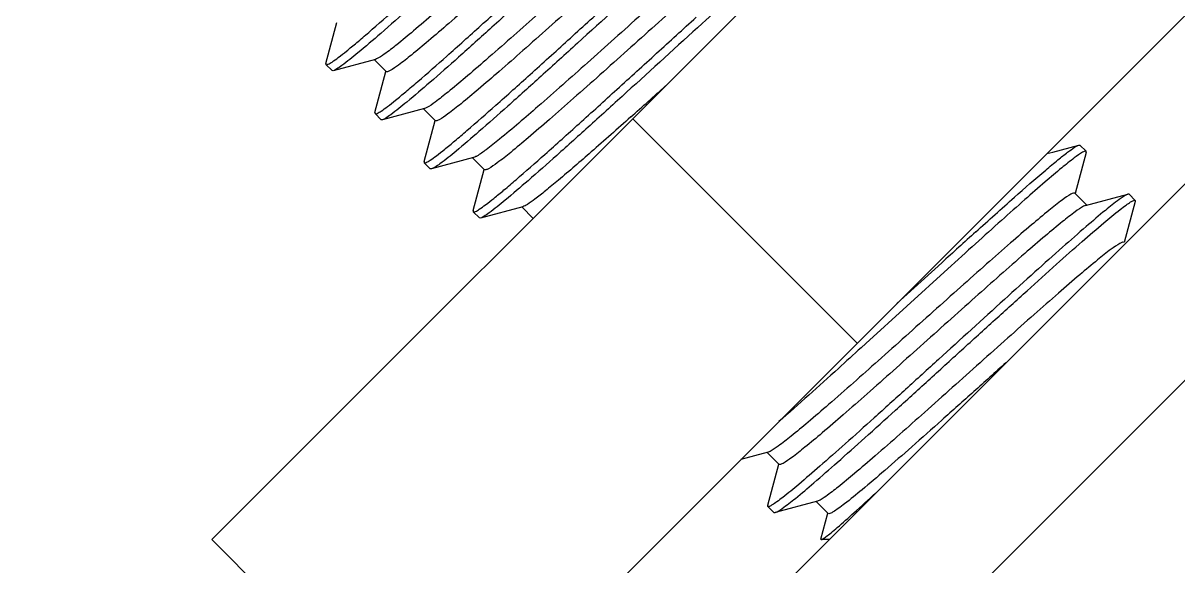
# Model space of a CAD drawing. Extents: x 4995099 to 5303443, y 4627657 to 4889583.
# Drawn here: x 5072883 to 5073180.5, y 4740575.5 to 4740715.4 of the extents above; entities that cross this region are included whole.
import ezdxf

# ---------------------------------------------------------------- set-up
doc = ezdxf.new("R2010")
doc.units = 0
doc.header["$LTSCALE"] = 1000
doc.header["$MEASUREMENT"] = 0
doc.layers.get('0').update_dxf_attribs({"color": 4, "linetype": 'CONTINUOUS'})

msp = doc.modelspace()

# ---------------------------------------------------------------- linework, layer by layer
for p, q in [((5073342.13, 4740992.76), (5072931.68, 4740582.31)), ((5072989.5, 4740524.49), (5073350.95, 4740885.94)), ((5070042.58, 4737534.2), (5073264.16, 4740755.78)), ((5070067.88, 4737508.9), (5073289.46, 4740730.48)), ((5072961.05, 4740705.01), (5072963.86, 4740715.57)), ((5072973.82, 4740706.02), (5072962.95, 4740703.11)), ((5072976.62, 4740702.89), (5072973.55, 4740705.95)), ((5072974.12, 4740706.14), (5072973.82, 4740706.02)), ((5072961.05, 4740705.01), (5072961.07, 4740704.71)), ((5072962.65, 4740703.13), (5072961.07, 4740704.71)), ((5072962.95, 4740703.11), (5072962.65, 4740703.13)), ((5072973.7, 4740692.36), (5072976.51, 4740702.92)), ((5072973.7, 4740692.36), (5072973.72, 4740692.06)), ((5072975.29, 4740690.48), (5072973.72, 4740692.06)), ((5072986.47, 4740693.38), (5072975.6, 4740690.46)), ((5072989.27, 4740690.24), (5072986.2, 4740693.3)), ((5072975.6, 4740690.46), (5072975.29, 4740690.48)), ((5072986.34, 4740679.71), (5072989.16, 4740690.27)), ((5073097.92, 4740632.91), (5073040.1, 4740690.73)), ((5073146.76, 4740681.75), (5073148.31, 4740682.16)), ((5073148.31, 4740682.16), (5073155.02, 4740683.95)), ((5073156.92, 4740682.04), (5073154.09, 4740671.51)), ((5073155.02, 4740683.95), (5073155.32, 4740683.93)), ((5073156.9, 4740682.35), (5073155.32, 4740683.93)), ((5073156.92, 4740682.04), (5073156.9, 4740682.35)), ((5072986.34, 4740679.71), (5072986.37, 4740679.41)), ((5072987.94, 4740677.83), (5072986.37, 4740679.41)), ((5072999.11, 4740680.73), (5072988.25, 4740677.81)), ((5073001.92, 4740677.59), (5072998.85, 4740680.66)), ((5072988.25, 4740677.81), (5072987.94, 4740677.83)), ((5072998.99, 4740667.06), (5073001.8, 4740677.62)), ((5073153.98, 4740671.54), (5073157.04, 4740668.47)), ((5073156.78, 4740668.4), (5073167.67, 4740671.3)), ((5073167.67, 4740671.3), (5073167.47, 4740671.23)), ((5073167.97, 4740671.28), (5073167.67, 4740671.3)), ((5073169.55, 4740669.7), (5073167.97, 4740671.28)), ((5073011.76, 4740668.08), (5073000.9, 4740665.16)), ((5073014.44, 4740665.07), (5073011.5, 4740668.01)), ((5073169.57, 4740669.4), (5073166.74, 4740658.86)), ((5073169.55, 4740669.7), (5073169.57, 4740669.4)), ((5072998.99, 4740667.06), (5072999.02, 4740666.76)), ((5073000.59, 4740665.18), (5072999.02, 4740666.76)), ((5073000.9, 4740665.16), (5073000.59, 4740665.18)), ((5073108.14, 4740643.13), (5073119.69, 4740653.64)), ((5073121.27, 4740652.06), (5073100.12, 4740632.82)), ((5073100.12, 4740632.82), (5073098.94, 4740631.74)), ((5073075.01, 4740604.83), (5073067.95, 4740602.94)), ((5073077.81, 4740601.7), (5073074.75, 4740604.76)), ((5073074.89, 4740591.17), (5073077.7, 4740601.73)), ((5073074.91, 4740590.87), (5073074.89, 4740591.17)), ((5073076.49, 4740589.29), (5073074.91, 4740590.87)), ((5073087.66, 4740592.18), (5073076.79, 4740589.27)), ((5073090.46, 4740589.05), (5073087.39, 4740592.11)), ((5073087.9, 4740592.27), (5073087.66, 4740592.18)), ((5073076.49, 4740589.29), (5073076.79, 4740589.27)), ((5073088.59, 4740582.46), (5073090.35, 4740589.08)), ((5072989.5, 4740524.49), (5072931.68, 4740582.31)), ((5073088.59, 4740582.46), (5073088.65, 4740582.31)), ((5073090.69, 4740582.31), (5073088.66, 4740582.31))]:
    msp.add_line(p, q)
for centre, radius, start, end in [((5069371.08, 4744805.85), 5512.57, 311.71933, 311.84456), ((5075459.23, 4738079.69), 3478.31, 132.07355, 132.2686)]:
    msp.add_arc(centre, radius, start, end)
for points, knots in [([(5073052.78, 4740772.73), (5073052.7, 4740772.81), (5073052.27, 4740772.74), (5073051.21, 4740772.18), (5073049.01, 4740770.63), (5073045.64, 4740767.95), (5073041.15, 4740764.18), (5073035.74, 4740759.51), (5073029.58, 4740754.09), (5073022.88, 4740748.12), (5073013.5, 4740739.73), (5073002.16, 4740729.57), (5072991.42, 4740720.04), (5072983.96, 4740713.63), (5072979.72, 4740710.1), (5072976.58, 4740707.69), (5072974.83, 4740706.45), (5072974.12, 4740706.14)], [0, 0, 0, 0, 0.003388, 0.010435, 0.036885, 0.079424, 0.136687, 0.206717, 0.287086, 0.374999, 0.46739, 0.652665, 0.817282, 0.884537, 0.938524, 0.977409, 1, 1, 1, 1]), ([(5073054.71, 4740769.18), (5073053.88, 4740768.7), (5073051.91, 4740767.25), (5073046.62, 4740763.04), (5073037.93, 4740755.51), (5073025.76, 4740744.73), (5073014.58, 4740734.69), (5073005.43, 4740726.51), (5072998.94, 4740720.75), (5072992.99, 4740715.53), (5072987.8, 4740711.04), (5072983.48, 4740707.44), (5072980.25, 4740704.87), (5072978.13, 4740703.41), (5072977.11, 4740702.87), (5072976.7, 4740702.81), (5072976.62, 4740702.89)], [0, 0, 0, 0, 0.027928, 0.071217, 0.197969, 0.363756, 0.546696, 0.637041, 0.722601, 0.800527, 0.868229, 0.923467, 0.96444, 0.989903, 0.996699, 1, 1, 1, 1]), ([(5073065.43, 4740760.08), (5073065.35, 4740760.16), (5073064.93, 4740760.1), (5073063.89, 4740759.54), (5073061.73, 4740758.04), (5073058.43, 4740755.41), (5073054.02, 4740751.72), (5073048.71, 4740747.14), (5073042.66, 4740741.81), (5073036.05, 4740735.94), (5073026.78, 4740727.65), (5073015.52, 4740717.55), (5073004.79, 4740708.03), (5072997.28, 4740701.55), (5072992.93, 4740697.91), (5072989.65, 4740695.34), (5072987.79, 4740694.01), (5072987.03, 4740693.61)], [0, 0, 0, 0, 0.003346, 0.01027, 0.03624, 0.078018, 0.134297, 0.203196, 0.28238, 0.369152, 0.460552, 0.644703, 0.809899, 0.878222, 0.93382, 0.974837, 1, 1, 1, 1]), ([(5073067.65, 4740756.69), (5073066.88, 4740756.29), (5073065.01, 4740754.95), (5073061.71, 4740752.36), (5073057.36, 4740748.71), (5073049.84, 4740742.22), (5073039.12, 4740732.71), (5073027.86, 4740722.61), (5073018.6, 4740714.33), (5073012.01, 4740708.47), (5073005.96, 4740703.15), (5073000.66, 4740698.58), (5072996.26, 4740694.9), (5072992.97, 4740692.28), (5072990.81, 4740690.77), (5072989.77, 4740690.22), (5072989.35, 4740690.16), (5072989.27, 4740690.24)], [0, 0, 0, 0, 0.025403, 0.066618, 0.122365, 0.190786, 0.356034, 0.54008, 0.631389, 0.718055, 0.797129, 0.865924, 0.922112, 0.96382, 0.989746, 0.996658, 1, 1, 1, 1]), ([(5072961.07, 4740704.71), (5072961.19, 4740704.59), (5072961.88, 4740704.88), (5072962.81, 4740705.45), (5072964.46, 4740706.65), (5072966.54, 4740708.31), (5072969.16, 4740710.48), (5072973.56, 4740714.24), (5072980.02, 4740719.93), (5072988.68, 4740727.7), (5072998.26, 4740736.4), (5073008.3, 4740745.55), (5073015.1, 4740751.75), (5073018.5, 4740754.83)], [0, 0, 0, 0, 0.006657, 0.022608, 0.04838, 0.083767, 0.128365, 0.181625, 0.31134, 0.466334, 0.63871, 0.819671, 1, 1, 1, 1]), ([(5073020.07, 4740753.26), (5073013.57, 4740747.34), (5073003.95, 4740738.56), (5072991.46, 4740727.22), (5072983.01, 4740719.62), (5072975.73, 4740713.16), (5072969.93, 4740708.21), (5072966.14, 4740705.11), (5072964, 4740703.63), (5072963.25, 4740703.19), (5072962.95, 4740703.11)], [0, 0, 0, 0, 0.346738, 0.513461, 0.665279, 0.79513, 0.896992, 0.966208, 0.987594, 1, 1, 1, 1]), ([(5073078.08, 4740747.43), (5073078, 4740747.51), (5073077.59, 4740747.45), (5073076.56, 4740746.91), (5073074.45, 4740745.44), (5073071.21, 4740742.87), (5073066.88, 4740739.26), (5073061.68, 4740734.77), (5073055.73, 4740729.54), (5073049.23, 4740723.76), (5073040.06, 4740715.57), (5073028.88, 4740705.53), (5073016.71, 4740694.75), (5073008.03, 4740687.23), (5073002.75, 4740683.03), (5073000.79, 4740681.6), (5072999.97, 4740681.12)], [0, 0, 0, 0, 0.003304, 0.010111, 0.035617, 0.076659, 0.131985, 0.199788, 0.27782, 0.363483, 0.453918, 0.636961, 0.802699, 0.929211, 0.972307, 1, 1, 1, 1]), ([(5073093.65, 4740745.59), (5073093.58, 4740745.67), (5073093.18, 4740745.59), (5073092.21, 4740745.05), (5073090.15, 4740743.59), (5073087, 4740741.03), (5073082.75, 4740737.43), (5073077.58, 4740732.92), (5073071.61, 4740727.6), (5073065, 4740721.65), (5073060.4, 4740717.47), (5073058.02, 4740715.31)], [0, 0, 0, 0, 0.006754, 0.021145, 0.075539, 0.16358, 0.283067, 0.430802, 0.602761, 0.794254, 1, 1, 1, 1]), ([(5072973.72, 4740692.06), (5072973.84, 4740691.94), (5072974.53, 4740692.23), (5072975.46, 4740692.8), (5072977.11, 4740694), (5072979.19, 4740695.66), (5072981.81, 4740697.83), (5072986.21, 4740701.59), (5072992.67, 4740707.28), (5073001.33, 4740715.06), (5073010.91, 4740723.75), (5073020.95, 4740732.9), (5073027.75, 4740739.1), (5073031.15, 4740742.18)], [0, 0, 0, 0, 0.006662, 0.022621, 0.048399, 0.083791, 0.128394, 0.181657, 0.311368, 0.466355, 0.638726, 0.819681, 1, 1, 1, 1]), ([(5073080.56, 4740744.17), (5073079.84, 4740743.85), (5073078.09, 4740742.61), (5073074.93, 4740740.18), (5073070.68, 4740736.63), (5073063.21, 4740730.21), (5073052.47, 4740720.69), (5073041.14, 4740710.53), (5073031.77, 4740702.15), (5073025.08, 4740696.19), (5073018.93, 4740690.78), (5073013.54, 4740686.12), (5073009.05, 4740682.36), (5073005.69, 4740679.68), (5073003.49, 4740678.14), (5073002.43, 4740677.58), (5073002, 4740677.51), (5073001.92, 4740677.59)], [0, 0, 0, 0, 0.022835, 0.061922, 0.116063, 0.18342, 0.348093, 0.533262, 0.625558, 0.713362, 0.793619, 0.863541, 0.920711, 0.963177, 0.989581, 0.996616, 1, 1, 1, 1]), ([(5073032.72, 4740740.61), (5073026.22, 4740734.69), (5073016.6, 4740725.91), (5073004.11, 4740714.57), (5072995.66, 4740706.97), (5072988.38, 4740700.52), (5072982.58, 4740695.56), (5072978.79, 4740692.46), (5072976.65, 4740690.98), (5072975.9, 4740690.54), (5072975.6, 4740690.46)], [0, 0, 0, 0, 0.346729, 0.513449, 0.665271, 0.795127, 0.89699, 0.966206, 0.987594, 1, 1, 1, 1]), ([(5072986.37, 4740679.41), (5072986.48, 4740679.29), (5072987.18, 4740679.58), (5072988.1, 4740680.15), (5072989.76, 4740681.35), (5072991.84, 4740683.01), (5072994.46, 4740685.18), (5072998.86, 4740688.94), (5073005.32, 4740694.63), (5073013.97, 4740702.4), (5073023.56, 4740711.1), (5073033.6, 4740720.25), (5073040.4, 4740726.45), (5073043.79, 4740729.54)], [0, 0, 0, 0, 0.006647, 0.022587, 0.048351, 0.083733, 0.128327, 0.181585, 0.3113, 0.466301, 0.638689, 0.819659, 1, 1, 1, 1]), ([(5073045.37, 4740727.96), (5073038.86, 4740722.05), (5073029.25, 4740713.26), (5073016.76, 4740701.92), (5073008.31, 4740694.32), (5073001.03, 4740687.87), (5072995.23, 4740682.91), (5072991.44, 4740679.81), (5072989.3, 4740678.33), (5072988.55, 4740677.89), (5072988.25, 4740677.81)], [0, 0, 0, 0, 0.34674, 0.513463, 0.665282, 0.795136, 0.896997, 0.966208, 0.987595, 1, 1, 1, 1]), ([(5072999.02, 4740666.76), (5072999.14, 4740666.64), (5072999.83, 4740666.93), (5073000.75, 4740667.51), (5073002.41, 4740668.71), (5073004.49, 4740670.36), (5073007.11, 4740672.53), (5073011.51, 4740676.29), (5073017.97, 4740681.98), (5073026.62, 4740689.76), (5073036.21, 4740698.45), (5073046.25, 4740707.61), (5073053.05, 4740713.8), (5073056.44, 4740716.89)], [0, 0, 0, 0, 0.006662, 0.022618, 0.048395, 0.083785, 0.128385, 0.181648, 0.311361, 0.46635, 0.638722, 0.819678, 1, 1, 1, 1]), ([(5073058.02, 4740715.31), (5073051.51, 4740709.4), (5073041.9, 4740700.62), (5073029.41, 4740689.27), (5073020.96, 4740681.67), (5073013.67, 4740675.22), (5073007.88, 4740670.26), (5073004.09, 4740667.16), (5073001.95, 4740665.69), (5073001.2, 4740665.24), (5073000.9, 4740665.16)], [0, 0, 0, 0, 0.346734, 0.513458, 0.665277, 0.795128, 0.896991, 0.966206, 0.987594, 1, 1, 1, 1]), ([(5073039.6, 4740691.19), (5073036.21, 4740688.17), (5073030.03, 4740682.7), (5073022.7, 4740676.34), (5073017.85, 4740672.33), (5073015.2, 4740670.22), (5073013.27, 4740668.87), (5073012.19, 4740668.19), (5073011.76, 4740668.08)], [0, 0, 0, 0, 0.375796, 0.683527, 0.803453, 0.897245, 0.963052, 1, 1, 1, 1]), ([(5073156.9, 4740682.35), (5073156.82, 4740682.42), (5073156.42, 4740682.35), (5073155.45, 4740681.81), (5073153.39, 4740680.34), (5073150.24, 4740677.79), (5073145.99, 4740674.19), (5073140.83, 4740669.67), (5073134.86, 4740664.35), (5073128.25, 4740658.4), (5073123.65, 4740654.23), (5073121.27, 4740652.06)], [0, 0, 0, 0, 0.006763, 0.021164, 0.075577, 0.163627, 0.283117, 0.430848, 0.602798, 0.794273, 1, 1, 1, 1]), ([(5073128.46, 4740661.59), (5073131.77, 4740664.58), (5073137.74, 4740669.93), (5073144.8, 4740676.12), (5073149.4, 4740679.96), (5073151.87, 4740681.94), (5073153.65, 4740683.21), (5073154.63, 4740683.84), (5073155.02, 4740683.95)], [0, 0, 0, 0, 0.384776, 0.692129, 0.810102, 0.901533, 0.965023, 1, 1, 1, 1]), ([(5072999.97, 4740681.12), (5072999.88, 4740681.07), (5072999.61, 4740680.92), (5072999.32, 4740680.78), (5072999.11, 4740680.73)], [0, 0, 0, 0, 0.311285, 1, 1, 1, 1]), ([(5073167.47, 4740671.23), (5073166.72, 4740670.92), (5073164.84, 4740669.51), (5073161.34, 4740666.77), (5073156.5, 4740662.63), (5073150.46, 4740657.33), (5073143.44, 4740651.05), (5073132.79, 4740641.42), (5073121.71, 4740631.31), (5073110.54, 4740621.14), (5073102.53, 4740613.88), (5073095.16, 4740607.26), (5073088.69, 4740601.53), (5073083.35, 4740596.91), (5073079.64, 4740593.85), (5073077.38, 4740592.13), (5073076.19, 4740591.33), (5073075.5, 4740590.92), (5073075, 4740590.77), (5073074.91, 4740590.87)], [0, 0, 0, 0, 0.019907, 0.056634, 0.109025, 0.175256, 0.252981, 0.339436, 0.526014, 0.619485, 0.708622, 0.790247, 0.861456, 0.919721, 0.962993, 0.978527, 0.989825, 0.996867, 1, 1, 1, 1]), ([(5073153.98, 4740671.54), (5073153.89, 4740671.62), (5073153.47, 4740671.55), (5073152.42, 4740671), (5073150.25, 4740669.48), (5073146.92, 4740666.83), (5073142.49, 4740663.12), (5073137.15, 4740658.51), (5073131.06, 4740653.15), (5073124.43, 4740647.25), (5073115.12, 4740638.93), (5073103.83, 4740628.81), (5073093.1, 4740619.28), (5073085.6, 4740612.83), (5073081.29, 4740609.22), (5073078.05, 4740606.7), (5073076.23, 4740605.4), (5073075.48, 4740605.02)], [0, 0, 0, 0, 0.003359, 0.010322, 0.036444, 0.078464, 0.135055, 0.204313, 0.283873, 0.371008, 0.462723, 0.647233, 0.812247, 0.880232, 0.935318, 0.975657, 1, 1, 1, 1]), ([(5073076.79, 4740589.27), (5073077.47, 4740589.45), (5073079.21, 4740590.79), (5073082.53, 4740593.29), (5073087.23, 4740597.32), (5073093.18, 4740602.51), (5073100.17, 4740608.76), (5073107.96, 4740615.79), (5073116.27, 4740623.35), (5073124.82, 4740631.14), (5073133.31, 4740638.87), (5073141.44, 4740646.24), (5073148.92, 4740652.97), (5073155.5, 4740658.81), (5073160.95, 4740663.52), (5073164.73, 4740666.64), (5073167.03, 4740668.41), (5073168.24, 4740669.22), (5073168.94, 4740669.64), (5073169.45, 4740669.79), (5073169.55, 4740669.7)], [0, 0, 0, 0, 0.017284, 0.051806, 0.102517, 0.167622, 0.244771, 0.331162, 0.423655, 0.518881, 0.613376, 0.703697, 0.786559, 0.85895, 0.918246, 0.962316, 0.97814, 0.989652, 0.996821, 1, 1, 1, 1]), ([(5073156.26, 4740668.18), (5073155.5, 4740667.8), (5073153.66, 4740666.48), (5073150.4, 4740663.93), (5073146.07, 4740660.31), (5073138.56, 4740653.84), (5073127.83, 4740644.32), (5073116.56, 4740634.21), (5073107.27, 4740625.9), (5073100.65, 4740620.02), (5073094.58, 4740614.68), (5073089.26, 4740610.08), (5073084.84, 4740606.38), (5073081.53, 4740603.75), (5073079.36, 4740602.23), (5073078.32, 4740601.68), (5073077.89, 4740601.61), (5073077.81, 4740601.7)], [0, 0, 0, 0, 0.024785, 0.065489, 0.120851, 0.189019, 0.354131, 0.538447, 0.629993, 0.716932, 0.79629, 0.865354, 0.921777, 0.963666, 0.989706, 0.996648, 1, 1, 1, 1]), ([(5073166.62, 4740658.89), (5073166.54, 4740658.97), (5073166.11, 4740658.9), (5073165.05, 4740658.33), (5073162.83, 4740656.78), (5073159.45, 4740654.08), (5073154.93, 4740650.29), (5073149.5, 4740645.6), (5073143.32, 4740640.15), (5073136.59, 4740634.16), (5073127.18, 4740625.75), (5073115.83, 4740615.57), (5073105.08, 4740606.04), (5073097.63, 4740599.65), (5073093.42, 4740596.14), (5073090.32, 4740593.77), (5073088.6, 4740592.56), (5073087.9, 4740592.27)], [0, 0, 0, 0, 0.003398, 0.010478, 0.037053, 0.07979, 0.137309, 0.207632, 0.28831, 0.376519, 0.469165, 0.65473, 0.819193, 0.88617, 0.939738, 0.978071, 1, 1, 1, 1]), ([(5073098.94, 4740631.74), (5073096.99, 4740629.97), (5073089.95, 4740623.58), (5073082.88, 4740617.23), (5073077.72, 4740612.7)], [0, 0, 0, 0, 0.277319, 1, 1, 1, 1]), ([(5073136.25, 4740627.87), (5073133.48, 4740625.39), (5073127.98, 4740620.46), (5073119.9, 4740613.24), (5073112.27, 4740606.46), (5073105.44, 4740600.46), (5073099.7, 4740595.55), (5073095.67, 4740592.27), (5073093.19, 4740590.4), (5073091.89, 4740589.54), (5073091.12, 4740589.09), (5073090.56, 4740588.95), (5073090.46, 4740589.05)], [0, 0, 0, 0, 0.185176, 0.368093, 0.540254, 0.693667, 0.821232, 0.91709, 0.95173, 0.977016, 0.992838, 1, 1, 1, 1]), ([(5073088.65, 4740582.31), (5073088.82, 4740582.31), (5073089.27, 4740582.62), (5073090.09, 4740583.18), (5073091.32, 4740584.19), (5073093.71, 4740586.2), (5073097.55, 4740589.62), (5073100.82, 4740592.6), (5073102.68, 4740594.3)], [0, 0, 0, 0, 0.02649, 0.082132, 0.167164, 0.280982, 0.590769, 1, 1, 1, 1])]:
    msp.add_open_spline(points, degree=3, knots=knots)
for points in [[(5072987.03, 4740693.61), (5072986.85, 4740693.52), (5072986.66, 4740693.43), (5072986.47, 4740693.38)], [(5073156.78, 4740668.4), (5073156.6, 4740668.35), (5073156.43, 4740668.27), (5073156.26, 4740668.18)], [(5073075.48, 4740605.02), (5073075.33, 4740604.95), (5073075.17, 4740604.88), (5073075.01, 4740604.83)]]:
    msp.add_open_spline(points, degree=3)

doc.saveas('drawing.dxf')
